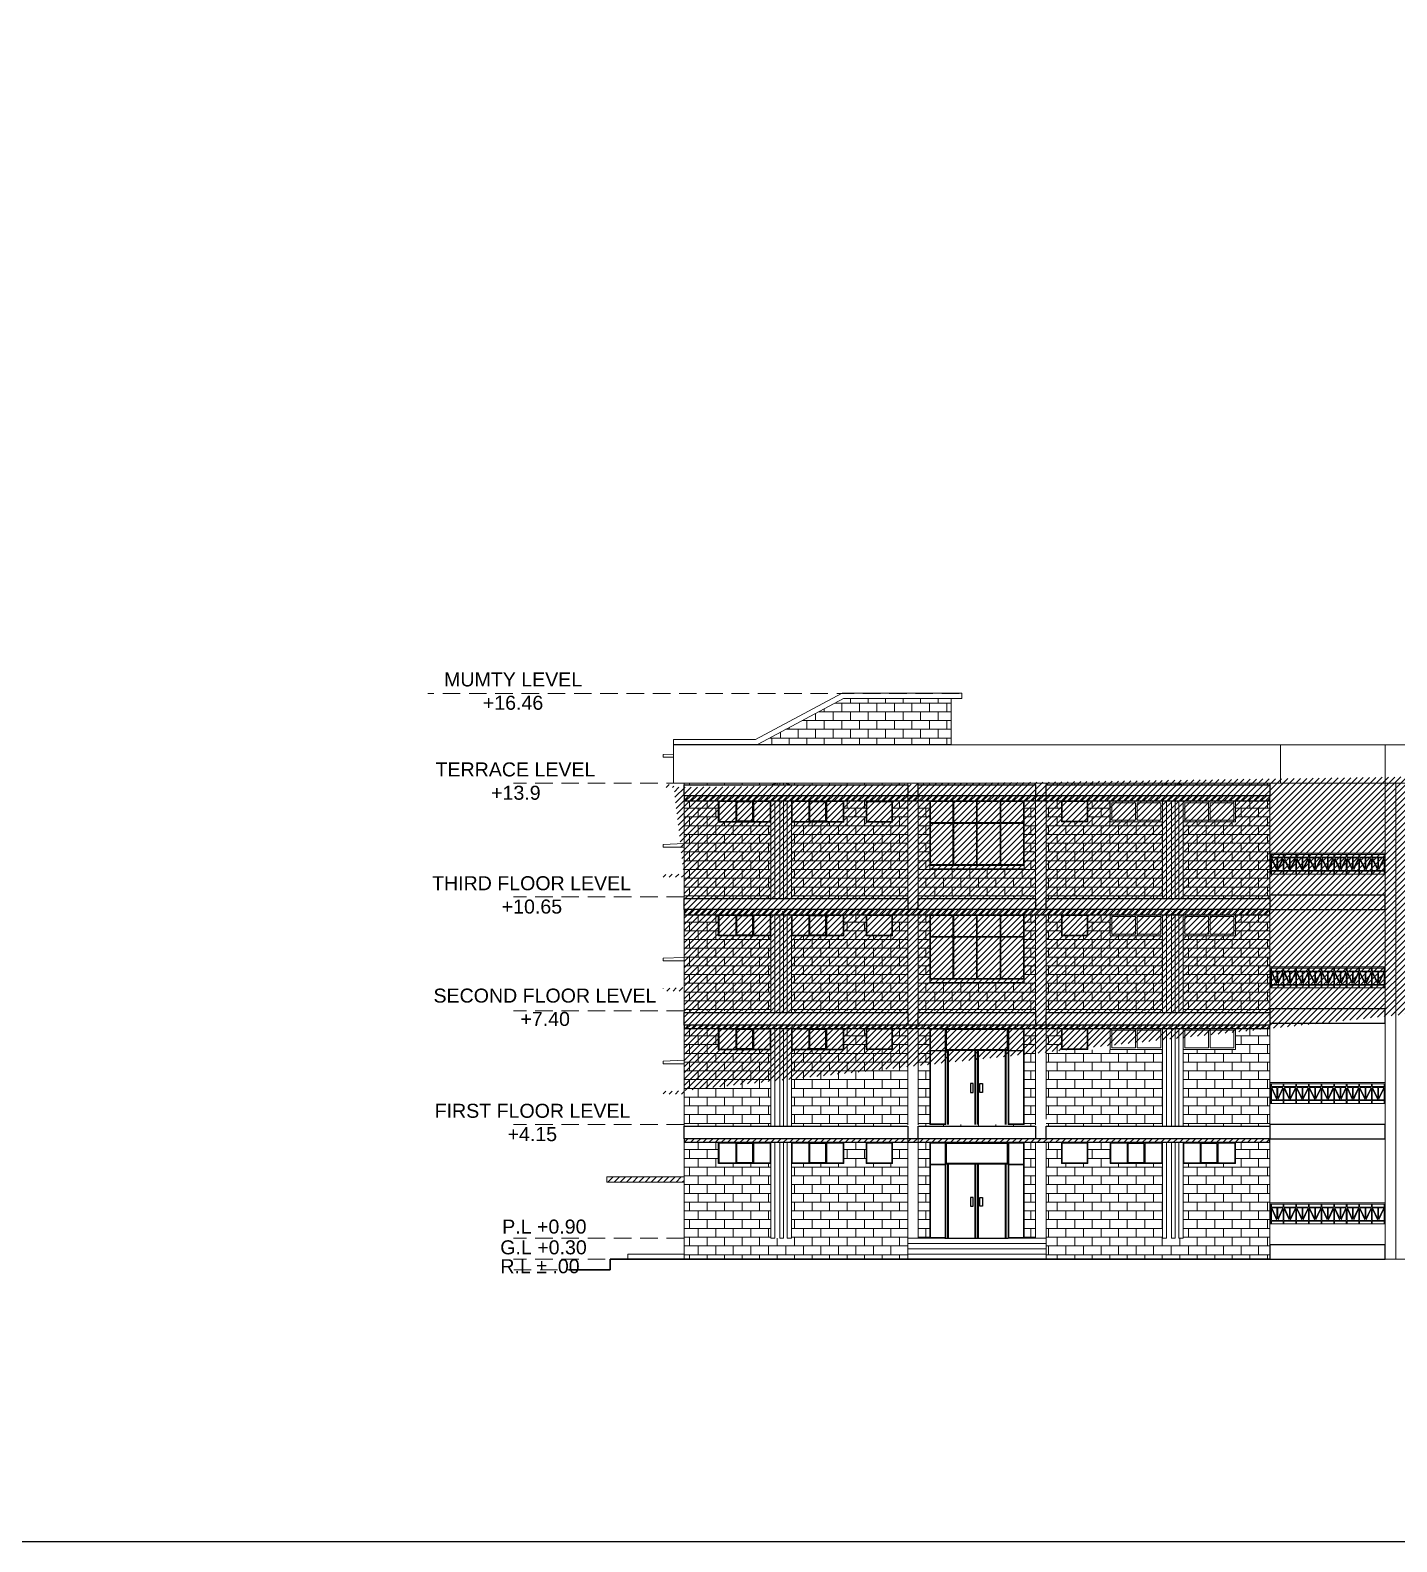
# Model space of a CAD drawing. Header units: millimetres. Extents: x 3614 to 12428, y -844 to 6844.
# Drawn here: x 5618.67 to 5657.7, y -482.44 to -439.27 of the extents above; entities that cross this region are included whole.
import ezdxf

# ---------------------------------------------------------------- set-up
doc = ezdxf.new("R2010")
doc.units = ezdxf.units.MM
doc.header["$LTSCALE"] = 40
doc.header["$MEASUREMENT"] = 0
for name, pattern in [('DASHDOT', [1, 0.5, -0.25, 0, -0.25]), ('DASHED', [0.75, 0.5, -0.25]), ('DASHED2', [0.375, 0.25, -0.125])]:
    doc.linetypes.add(name, pattern=pattern)
doc.layers.get('0').update_dxf_attribs({"linetype": 'CONTINUOUS', "lineweight": 20})
for name, color, linetype, lineweight in [('Beam', 254, 'CONTINUOUS', 25), ('CLL LEV.', 15, 'CONTINUOUS', 18), ('Door', 54, 'CONTINUOUS', 18), ('E1', 7, 'CONTINUOUS', 20), ('E4', 252, 'CONTINUOUS', 18), ('E5', 253, 'CONTINUOUS', 15), ('Fixture', 44, 'CONTINUOUS', 15), ('GRID', 134, 'DASHDOT', 13), ('Hidden', 30, 'DASHED', 18), ('Railing', 23, 'CONTINUOUS', 18), ('Stair', 1, 'CONTINUOUS', 15), ('TEXT', 7, 'CONTINUOUS', 20), ('Ventilator', 6, 'DASHED', 18), ('Wall', 7, 'CONTINUOUS', 30), ('Window', 150, 'CONTINUOUS', 15)]:
    doc.layers.add(name, color=color, linetype=linetype, lineweight=lineweight)
doc.styles.add('DIM', font='arial.ttf')
pattern_1 = [(0, (0, -27.99403), (0, 0.25), []), (90, (0, -27.99403), (-0.5, 0), [0.25, -0.25]), (90, (0.25, -27.99403), (-0.5, 0), [-0.25, 0.25])]
pattern_2 = [(45, (-2e-12, -27.99403), (-0.0883883476, 0.0883883476), [])]

# ---------------------------------------------------------------- blocks, each defined once
blk = doc.blocks.new('VENT STAFF TOILET')
at = {"layer": 'Ventilator', "linetype": 'Continuous', "ltscale": 0.05}
for points in [[(6324.237, -388.701), (6324.987, -388.701), (6324.987, -389.301), (6324.237, -389.301)], [(6324.257, -388.721), (6324.967, -388.721), (6324.967, -389.281), (6324.257, -389.281)]]:
    blk.add_lwpolyline(points, close=True, dxfattribs=at)
blk = doc.blocks.new('RTY')
at = {"layer": 'Ventilator', "linetype": 'ByBlock', "ltscale": 0.05}
for p, q in [((0, 0.6), (0, 0)), ((1.5, 0.6), (0, 0.6)), ((0.05, 0.55), (0.05, 0.05)), ((0.725, 0.55), (0.05, 0.55)), ((0.725, 0.55), (0.725, 0.05)), ((1.45, 0.55), (0.775, 0.55)), ((0.775, 0.55), (0.775, 0.05)), ((1.45, 0.05), (1.45, 0.55)), ((1.5, 0), (1.5, 0.6)), ((0, 0), (1.5, 0)), ((0.05, 0.05), (0.725, 0.05)), ((0.775, 0.05), (1.45, 0.05))]:
    blk.add_line(p, q, dxfattribs=at)
blk = doc.blocks.new('WINDOW NEWW')
at = {"layer": 'CLL LEV.', "ltscale": 0.05}
blk.add_line((6320.474, -387.041), (6320.474, -386.941), dxfattribs=at)
at = {"layer": 'CLL LEV.', "linetype": 'Continuous', "ltscale": 0.05}
blk.add_lwpolyline([(6323.169, -386.941), (6320.474, -386.941), (6320.474, -387.041), (6323.169, -387.041)], close=True, dxfattribs=at)
at = {"layer": 'Window'}
for points in [[(6320.474, -385.101), (6323.169, -385.101), (6323.169, -386.941), (6320.474, -386.941)], [(6320.494, -385.121), (6323.149, -385.121), (6323.149, -386.921), (6320.494, -386.921)]]:
    blk.add_lwpolyline(points, close=True, dxfattribs=at)
at = {"layer": 'Window', "ltscale": 0.05}
for points in [[(6321.138, -385.721), (6320.494, -385.721), (6320.494, -385.121), (6321.138, -385.121)], [(6321.158, -385.721), (6321.812, -385.721), (6321.812, -385.121), (6321.158, -385.121)], [(6321.832, -385.721), (6322.486, -385.721), (6322.486, -385.121), (6321.832, -385.121)], [(6323.149, -385.721), (6322.506, -385.721), (6322.506, -385.121), (6323.149, -385.121)], [(6321.138, -386.921), (6320.494, -386.921), (6320.494, -385.741), (6321.138, -385.741)], [(6321.158, -386.921), (6321.812, -386.921), (6321.812, -385.741), (6321.158, -385.741)], [(6322.486, -386.921), (6321.832, -386.921), (6321.832, -385.741), (6322.486, -385.741)], [(6322.506, -386.921), (6323.149, -386.921), (6323.149, -385.741), (6322.506, -385.741)]]:
    blk.add_lwpolyline(points, close=True, dxfattribs=at)
blk = doc.blocks.new('FFVF')
at = {"layer": 'Ventilator'}
for p, q in [((5485.841, -590.27), (5485.841, -590.875)), ((5485.841, -590.27), (5487.32, -590.27)), ((5485.844, -590.27), (5487.341, -590.27)), ((5486.337, -590.855), (5486.337, -590.29)), ((5486.351, -590.279), (5486.839, -590.279)), ((5486.351, -590.863), (5486.351, -590.279)), ((5486.819, -590.3), (5486.371, -590.3)), ((5486.371, -590.843), (5486.371, -590.3)), ((5486.819, -590.843), (5486.819, -590.3)), ((5486.839, -590.863), (5486.839, -590.279)), ((5487.341, -590.27), (5487.341, -590.875)), ((5487.341, -590.875), (5485.844, -590.875)), ((5486.839, -590.863), (5486.351, -590.863)), ((5486.819, -590.843), (5486.371, -590.843))]:
    blk.add_line(p, q, dxfattribs=at)
for points in [[(5486.337, -590.29), (5485.861, -590.29), (5485.861, -590.855), (5486.337, -590.855)], [(5486.853, -590.29), (5487.318, -590.29), (5487.318, -590.855), (5486.853, -590.855)]]:
    blk.add_lwpolyline(points, close=True, dxfattribs=at)
blk = doc.blocks.new('DRTY')
at = {"layer": 'E1', "ltscale": 0.05}
for p, q in [((0, -0.962), (0, -0.994)), ((0.355, -0.962), (0.355, -0.994)), ((-0.115, -1.453), (-0.115, -4.244)), ((0, -1.454), (0, -4.244)), ((0.355, -1.454), (0.355, -4.244)), ((0.47, -1.454), (0.47, -4.244)), ((-0.115, -4.704), (-0.115, -6.544)), ((0, -4.704), (0, -7.494)), ((0.355, -4.704), (0.355, -7.494)), ((0.47, -4.704), (0.47, -7.494)), ((-0.115, -6.163), (-0.115, -7.494)), ((0.47, -6.163), (0.47, -6.544)), ((-0.115, -6.644), (-0.115, -7.413)), ((0.47, -6.644), (0.47, -7.494)), ((-0.115, -7.954), (-0.115, -10.744)), ((0, -7.954), (0, -10.744)), ((0.355, -7.954), (0.355, -10.744)), ((0.47, -7.954), (0.47, -10.744)), ((-0.115, -11.204), (-0.115, -13.944)), ((0, -11.204), (0, -13.944)), ((0.355, -11.104), (0.355, -11.116)), ((0.355, -11.204), (0.355, -13.944)), ((0.47, -11.204), (0.47, -13.944))]:
    blk.add_line(p, q, dxfattribs=at)
at = {"layer": 'E1', "linetype": 'Continuous', "ltscale": 0.05}
for p, q in [((0, -13.944), (-0.115, -13.944)), ((0.47, -13.944), (0.355, -13.944))]:
    blk.add_line(p, q, dxfattribs=at)
blk.add_arc((0.178, -1.824), 0.881, 70.5992, 109.4008, dxfattribs=at)
at = {"layer": 'Fixture', "ltscale": 0.05}
for p, q in [((0.113, -0.946), (0.113, -0.994)), ((0.213, -0.945), (0.213, -0.994)), ((0.113, -1.454), (0.113, -4.244)), ((0.213, -1.454), (0.213, -4.244)), ((0.113, -4.687), (0.113, -7.494)), ((0.213, -4.604), (0.213, -4.61)), ((0.213, -4.704), (0.213, -7.494)), ((0.113, -7.954), (0.113, -10.744)), ((0.213, -7.954), (0.213, -10.744)), ((0.113, -11.204), (0.113, -13.944)), ((0.213, -11.204), (0.213, -13.944)), ((0.113, -13.944), (0.213, -13.944))]:
    blk.add_line(p, q, dxfattribs=at)
blk = doc.blocks.new('RAILING BUY67')
at = {"ltscale": 0.05}
for p, q in [((-3.293, 1.01), (0, 1.01)), ((-3.293, 0.41), (0, 0.41))]:
    blk.add_line(p, q, dxfattribs=at)
at = {"layer": 'Beam', "ltscale": 0.05}
blk.add_lwpolyline([(-3.293, 0), (0, 0), (0, 0.41), (-3.293, 0.41)], close=True, dxfattribs=at)
at = {"layer": 'Railing'}
for p, q in [((0, 1.61), (-3.293, 1.61)), ((0, 1.57), (-3.293, 1.57)), ((-3.27, 1.49), (-3.293, 1.49)), ((-3.27, 1.47), (-3.293, 1.47)), ((-3.27, 1.57), (-3.27, 1.49)), ((-3.27, 1.47), (-3.27, 1.11)), ((-3.25, 1.57), (-3.25, 1.49)), ((-3.25, 1.49), (-2.91, 1.49)), ((-3.25, 1.447), (-3.091, 1.11)), ((-3.25, 1.447), (-3.25, 1.11)), ((-3.239, 1.47), (-3.09, 1.47)), ((-3.239, 1.47), (-3.09, 1.155)), ((-3.09, 1.155), (-3.09, 1.47)), ((-2.921, 1.47), (-3.07, 1.155)), ((-3.07, 1.155), (-3.07, 1.47)), ((-3.07, 1.47), (-2.921, 1.47)), ((-2.91, 1.447), (-3.069, 1.11)), ((-2.91, 1.57), (-2.91, 1.49)), ((-2.91, 1.447), (-2.91, 1.11)), ((-2.89, 1.57), (-2.89, 1.49)), ((-2.89, 1.49), (-2.55, 1.49)), ((-2.89, 1.447), (-2.731, 1.11)), ((-2.89, 1.447), (-2.89, 1.11)), ((-2.879, 1.47), (-2.73, 1.47)), ((-2.879, 1.47), (-2.73, 1.155)), ((-2.73, 1.155), (-2.73, 1.47)), ((-2.561, 1.47), (-2.71, 1.155)), ((-2.71, 1.155), (-2.71, 1.47)), ((-2.71, 1.47), (-2.561, 1.47)), ((-2.55, 1.447), (-2.709, 1.11)), ((-2.55, 1.57), (-2.55, 1.49)), ((-2.55, 1.447), (-2.55, 1.11)), ((-2.53, 1.57), (-2.53, 1.49)), ((-2.53, 1.49), (-2.19, 1.49)), ((-2.53, 1.447), (-2.371, 1.11)), ((-2.53, 1.447), (-2.53, 1.11)), ((-2.519, 1.47), (-2.37, 1.47)), ((-2.519, 1.47), (-2.37, 1.155)), ((-2.37, 1.155), (-2.37, 1.47)), ((-2.201, 1.47), (-2.35, 1.155)), ((-2.35, 1.155), (-2.35, 1.47)), ((-2.35, 1.47), (-2.201, 1.47)), ((-2.19, 1.447), (-2.349, 1.11)), ((-2.19, 1.57), (-2.19, 1.49)), ((-2.19, 1.447), (-2.19, 1.11)), ((-2.17, 1.57), (-2.17, 1.49)), ((-2.17, 1.49), (-1.83, 1.49)), ((-2.17, 1.447), (-2.011, 1.11)), ((-2.17, 1.447), (-2.17, 1.11)), ((-2.159, 1.47), (-2.01, 1.47)), ((-2.159, 1.47), (-2.01, 1.155)), ((-2.01, 1.155), (-2.01, 1.47)), ((-1.841, 1.47), (-1.99, 1.155)), ((-1.99, 1.155), (-1.99, 1.47)), ((-1.99, 1.47), (-1.841, 1.47)), ((-1.83, 1.447), (-1.989, 1.11)), ((-1.83, 1.57), (-1.83, 1.49)), ((-1.83, 1.447), (-1.83, 1.11)), ((-1.81, 1.57), (-1.81, 1.49)), ((-1.81, 1.49), (-1.47, 1.49)), ((-1.81, 1.447), (-1.651, 1.11)), ((-1.81, 1.447), (-1.81, 1.11)), ((-1.799, 1.47), (-1.65, 1.47)), ((-1.799, 1.47), (-1.65, 1.155)), ((-1.65, 1.155), (-1.65, 1.47)), ((-1.481, 1.47), (-1.63, 1.155)), ((-1.63, 1.155), (-1.63, 1.47)), ((-1.63, 1.47), (-1.481, 1.47)), ((-1.47, 1.447), (-1.629, 1.11)), ((-1.47, 1.57), (-1.47, 1.49)), ((-1.47, 1.447), (-1.47, 1.11)), ((-1.45, 1.57), (-1.45, 1.49)), ((-1.45, 1.49), (-1.11, 1.49)), ((-1.45, 1.447), (-1.291, 1.11)), ((-1.45, 1.447), (-1.45, 1.11)), ((-1.439, 1.47), (-1.29, 1.47)), ((-1.439, 1.47), (-1.29, 1.155)), ((-1.29, 1.155), (-1.29, 1.47)), ((-1.121, 1.47), (-1.27, 1.155)), ((-1.27, 1.155), (-1.27, 1.47)), ((-1.27, 1.47), (-1.121, 1.47)), ((-1.11, 1.447), (-1.269, 1.11)), ((-1.11, 1.57), (-1.11, 1.49)), ((-1.11, 1.447), (-1.11, 1.11)), ((-1.09, 1.57), (-1.09, 1.49)), ((-1.09, 1.49), (-0.75, 1.49)), ((-1.09, 1.447), (-0.931, 1.11)), ((-1.09, 1.447), (-1.09, 1.11)), ((-1.079, 1.47), (-0.93, 1.47)), ((-1.079, 1.47), (-0.93, 1.155)), ((-0.93, 1.155), (-0.93, 1.47)), ((-0.761, 1.47), (-0.91, 1.155)), ((-0.91, 1.155), (-0.91, 1.47)), ((-0.91, 1.47), (-0.761, 1.47)), ((-0.75, 1.447), (-0.909, 1.11)), ((-0.75, 1.57), (-0.75, 1.49)), ((-0.75, 1.447), (-0.75, 1.11)), ((-0.73, 1.57), (-0.73, 1.49)), ((-0.73, 1.49), (-0.39, 1.49)), ((-0.73, 1.447), (-0.571, 1.11)), ((-0.73, 1.447), (-0.73, 1.11)), ((-0.719, 1.47), (-0.57, 1.47)), ((-0.719, 1.47), (-0.57, 1.155)), ((-0.57, 1.155), (-0.57, 1.47)), ((-0.401, 1.47), (-0.55, 1.155)), ((-0.55, 1.155), (-0.55, 1.47)), ((-0.55, 1.47), (-0.401, 1.47)), ((-0.39, 1.447), (-0.549, 1.11)), ((-0.39, 1.57), (-0.39, 1.49)), ((-0.39, 1.447), (-0.39, 1.11)), ((-0.37, 1.57), (-0.37, 1.49)), ((-0.37, 1.49), (-0.03, 1.49)), ((-0.37, 1.447), (-0.211, 1.11)), ((-0.37, 1.447), (-0.37, 1.11)), ((-0.359, 1.47), (-0.21, 1.47)), ((-0.359, 1.47), (-0.21, 1.155)), ((-0.21, 1.155), (-0.21, 1.47)), ((-0.041, 1.47), (-0.19, 1.155)), ((-0.19, 1.155), (-0.19, 1.47)), ((-0.19, 1.47), (-0.041, 1.47)), ((-0.03, 1.447), (-0.189, 1.11)), ((-0.03, 1.57), (-0.03, 1.49)), ((-0.03, 1.447), (-0.03, 1.11)), ((-0.01, 1.57), (-0.01, 1.49)), ((-0.01, 1.57), (-0.01, 1.01)), ((-3.27, 1.11), (-3.293, 1.11)), ((-3.27, 1.09), (-3.293, 1.09)), ((-3.27, 1.09), (-3.27, 1.01)), ((-3.25, 1.11), (-3.091, 1.11)), ((-3.25, 1.09), (-2.91, 1.09)), ((-3.25, 1.09), (-3.25, 1.01)), ((-3.069, 1.11), (-2.91, 1.11)), ((-2.91, 1.09), (-2.91, 1.01)), ((-2.89, 1.11), (-2.731, 1.11)), ((-2.89, 1.09), (-2.55, 1.09)), ((-2.89, 1.09), (-2.89, 1.01)), ((-2.709, 1.11), (-2.55, 1.11)), ((-2.55, 1.09), (-2.55, 1.01)), ((-2.53, 1.11), (-2.371, 1.11)), ((-2.53, 1.09), (-2.19, 1.09)), ((-2.53, 1.09), (-2.53, 1.01)), ((-2.349, 1.11), (-2.19, 1.11)), ((-2.19, 1.09), (-2.19, 1.01)), ((-2.17, 1.11), (-2.011, 1.11)), ((-2.17, 1.09), (-1.83, 1.09)), ((-2.17, 1.09), (-2.17, 1.01)), ((-1.989, 1.11), (-1.83, 1.11)), ((-1.83, 1.09), (-1.83, 1.01)), ((-1.81, 1.11), (-1.651, 1.11)), ((-1.81, 1.09), (-1.47, 1.09)), ((-1.81, 1.09), (-1.81, 1.01)), ((-1.629, 1.11), (-1.47, 1.11)), ((-1.47, 1.09), (-1.47, 1.01)), ((-1.45, 1.11), (-1.291, 1.11)), ((-1.45, 1.09), (-1.11, 1.09)), ((-1.45, 1.09), (-1.45, 1.01)), ((-1.269, 1.11), (-1.11, 1.11)), ((-1.11, 1.09), (-1.11, 1.01)), ((-1.09, 1.11), (-0.931, 1.11)), ((-1.09, 1.09), (-0.75, 1.09)), ((-1.09, 1.09), (-1.09, 1.01)), ((-0.909, 1.11), (-0.75, 1.11)), ((-0.75, 1.09), (-0.75, 1.01)), ((-0.73, 1.11), (-0.571, 1.11)), ((-0.73, 1.09), (-0.39, 1.09)), ((-0.73, 1.09), (-0.73, 1.01)), ((-0.549, 1.11), (-0.39, 1.11)), ((-0.39, 1.09), (-0.39, 1.01)), ((-0.37, 1.11), (-0.211, 1.11)), ((-0.37, 1.09), (-0.03, 1.09)), ((-0.37, 1.09), (-0.37, 1.01)), ((-0.189, 1.11), (-0.03, 1.11)), ((-0.03, 1.09), (-0.03, 1.01)), ((-0.01, 1.09), (-0.01, 1.01))]:
    blk.add_line(p, q, dxfattribs=at)

msp = doc.modelspace()

# ---------------------------------------------------------------- hatches: boundary and pattern name
at = {"layer": 'E1', "lineweight": 5, "ltscale": 0.05}
h = msp.add_hatch(dxfattribs=at)
h.set_pattern_fill('BRICK', color=256)
h.set_pattern_definition(pattern_1)
h.paths.add_polyline_path([(5639.8221, -474.3752), (5640.4071, -474.3752), (5640.4071, -473.7752), (5639.8221, -473.7752)])
h.paths.add_polyline_path([(5643.7322, -474.3752), (5640.4071, -474.3752), (5640.4071, -471.6402), (5643.7322, -471.6402)])
h.paths.add_polyline_path([(5637.3422, -474.3752), (5639.8221, -474.3752), (5639.8221, -471.6402), (5637.3422, -471.6402)])
h.paths.add_polyline_path([(5643.7322, -470.5752), (5640.4071, -470.5752), (5640.4071, -468.3902), (5643.7322, -468.3902)])
h.paths.add_polyline_path([(5641.9071, -471.6388), (5642.5419, -471.6388), (5642.5419, -471.0352), (5641.9071, -471.0352)])
h.paths.add_polyline_path([(5638.3221, -471.6417), (5637.3422, -471.6417), (5637.3422, -471.0352), (5638.3221, -471.0352)])
h.paths.add_polyline_path([(5643.7322, -471.0352), (5643.2919, -471.0352), (5643.2919, -471.6393), (5643.7322, -471.6393)])
h.paths.add_polyline_path([(5637.3422, -470.5752), (5639.8221, -470.5752), (5639.8221, -468.3902), (5637.3422, -468.3902)])
h.paths.add_polyline_path([(5638.3221, -468.3922), (5637.3422, -468.3922), (5637.3422, -467.7852), (5638.3221, -467.7852)])
h.paths.add_polyline_path([(5643.7322, -467.2752), (5640.4071, -467.2752), (5640.4071, -465.1402), (5643.7322, -465.1402)])
h.paths.add_polyline_path([(5643.7322, -467.7852), (5643.2919, -467.7852), (5643.2919, -468.3934), (5643.7322, -468.3934)])
h.paths.add_polyline_path([(5637.3422, -467.2752), (5639.8221, -467.2752), (5639.8221, -465.1402), (5637.3422, -465.1402)])
h.paths.add_polyline_path([(5641.9071, -465.142), (5642.5419, -465.142), (5642.5419, -464.5352), (5641.9071, -464.5352)])
h.paths.add_polyline_path([(5643.7322, -464.5352), (5643.2919, -464.5352), (5643.2919, -465.1366), (5643.7322, -465.1366)])
h.paths.add_polyline_path([(5638.3221, -465.1432), (5637.3422, -465.1432), (5637.3422, -464.5352), (5638.3221, -464.5352)])
h.paths.add_polyline_path([(5637.3422, -464.0752), (5639.8221, -464.0752), (5639.8221, -461.8902), (5637.3422, -461.8902)])
h.paths.add_polyline_path([(5643.7322, -464.0752), (5640.4071, -464.0752), (5640.4071, -461.8902), (5643.7322, -461.8902)])
h.paths.add_polyline_path([(5641.9071, -461.8902), (5642.5419, -461.8902), (5642.5419, -461.2852), (5641.9071, -461.2852)])
h.paths.add_polyline_path([(5643.7322, -461.2852), (5643.2919, -461.2852), (5643.2919, -461.8902), (5643.7322, -461.8902)])
h.paths.add_polyline_path([(5638.3221, -461.8902), (5637.3422, -461.8902), (5637.3422, -461.2852), (5638.3221, -461.2852)])
h.paths.add_polyline_path([(5637.3422, -460.7752), (5643.7322, -460.7752), (5643.7322, -460.8252), (5637.3422, -460.8252)])
h = msp.add_hatch(dxfattribs=at)
h.set_pattern_fill('BRICK', color=256)
h.set_pattern_definition(pattern_1)
h.paths.add_polyline_path([(5651.5923, -474.3752), (5651.0073, -474.3752), (5651.0073, -473.7752), (5651.5923, -473.7752)])
h.paths.add_polyline_path([(5647.6822, -474.3752), (5651.0073, -474.3752), (5651.0073, -471.6402), (5647.6822, -471.6402)])
h.paths.add_polyline_path([(5654.0722, -474.3752), (5651.5923, -474.3752), (5651.5923, -471.6402), (5654.0722, -471.6402)])
h.paths.add_polyline_path([(5647.6822, -470.5752), (5651.0073, -470.5752), (5651.0073, -468.3902), (5647.6822, -468.3902)])
h.paths.add_polyline_path([(5649.5073, -471.6388), (5648.8725, -471.6388), (5648.8725, -471.0352), (5649.5073, -471.0352)])
h.paths.add_polyline_path([(5653.0923, -471.6417), (5654.0722, -471.6417), (5654.0722, -471.0352), (5653.0923, -471.0352)])
h.paths.add_polyline_path([(5647.6822, -471.0352), (5648.1225, -471.0352), (5648.1225, -471.6393), (5647.6822, -471.6393)])
h.paths.add_polyline_path([(5654.0722, -470.5752), (5651.5923, -470.5752), (5651.5923, -468.3902), (5654.0722, -468.3902)])
h.paths.add_polyline_path([(5653.0923, -468.3922), (5654.0722, -468.3922), (5654.0722, -467.7852), (5653.0923, -467.7852)])
h.paths.add_polyline_path([(5647.6822, -467.2752), (5651.0073, -467.2752), (5651.0073, -465.1402), (5647.6822, -465.1402)])
h.paths.add_polyline_path([(5647.6822, -467.7852), (5648.1225, -467.7852), (5648.1225, -468.3934), (5647.6822, -468.3934)])
h.paths.add_polyline_path([(5654.0722, -467.2752), (5651.5923, -467.2752), (5651.5923, -465.1402), (5654.0722, -465.1402)])
h.paths.add_polyline_path([(5649.5073, -465.142), (5648.8725, -465.142), (5648.8725, -464.5352), (5649.5073, -464.5352)])
h.paths.add_polyline_path([(5647.6822, -464.5352), (5648.1225, -464.5352), (5648.1225, -465.1366), (5647.6822, -465.1366)])
h.paths.add_polyline_path([(5653.0923, -465.1432), (5654.0722, -465.1432), (5654.0722, -464.5352), (5653.0923, -464.5352)])
h.paths.add_polyline_path([(5654.0722, -464.0752), (5651.5923, -464.0752), (5651.5923, -461.8902), (5654.0722, -461.8902)])
h.paths.add_polyline_path([(5647.6822, -464.0752), (5651.0073, -464.0752), (5651.0073, -461.8902), (5647.6822, -461.8902)])
h.paths.add_polyline_path([(5649.5073, -461.8902), (5648.8725, -461.8902), (5648.8725, -461.2852), (5649.5073, -461.2852)])
h.paths.add_polyline_path([(5647.6822, -461.2852), (5648.1225, -461.2852), (5648.1225, -461.8902), (5647.6822, -461.8902)])
h.paths.add_polyline_path([(5653.0923, -461.8902), (5654.0722, -461.8902), (5654.0722, -461.2852), (5653.0923, -461.2852)])
h.paths.add_polyline_path([(5654.0722, -460.7752), (5647.6822, -460.7752), (5647.6822, -460.8252), (5654.0722, -460.8252)])
h = msp.add_hatch(dxfattribs=at)
h.set_pattern_fill('BRICK', color=256)
h.set_pattern_definition(pattern_1)
h.paths.add_polyline_path([(5644.0322, -464.0252), (5647.3822, -464.0252), (5647.3822, -463.2252), (5644.0322, -463.2252)])
h.paths.add_polyline_path([(5647.0546, -463.24), (5647.3822, -463.24), (5647.3822, -461.2852), (5647.0546, -461.2852)])
h.paths.add_polyline_path([(5644.0322, -463.2291), (5644.3597, -463.2291), (5644.3597, -461.2852), (5644.0322, -461.2852)])
h.paths.add_polyline_path([(5647.0546, -466.4785), (5647.3822, -466.4785), (5647.3822, -464.5352), (5647.0546, -464.5352)])
h.paths.add_polyline_path([(5644.0322, -467.2752), (5647.3822, -467.2752), (5647.3822, -466.4752), (5644.0322, -466.4752)])
h.paths.add_polyline_path([(5644.0322, -466.474), (5644.3597, -466.474), (5644.3597, -464.5352), (5644.0322, -464.5352)])
h.paths.add_polyline_path([(5647.0547, -470.5752), (5647.3822, -470.5752), (5647.3822, -467.7852), (5647.0547, -467.7852)])
h.paths.add_polyline_path([(5644.0322, -470.5752), (5644.3597, -470.5752), (5644.3597, -467.7852), (5644.0322, -467.7852)])
h.paths.add_polyline_path([(5647.0547, -473.7752), (5647.3822, -473.7752), (5647.3822, -471.0352), (5647.0547, -471.0352)])
h.paths.add_polyline_path([(5644.0322, -473.7752), (5644.3597, -473.7752), (5644.3597, -471.0352), (5644.0322, -471.0352)])
h = msp.add_hatch(dxfattribs=at)
h.set_pattern_fill('BRICK', color=256)
h.set_pattern_definition(pattern_1)
h.paths.add_polyline_path([(5641.9071, -468.4031), (5642.5419, -468.4031), (5642.5419, -467.7852), (5641.9071, -467.7852)])
h = msp.add_hatch(dxfattribs=at)
h.set_pattern_fill('BRICK', color=256)
h.set_pattern_definition(pattern_1)
h.paths.add_polyline_path([(5644.3597, -470.5752), (5647.0547, -470.5752), (5647.0546, -470.5252), (5644.3597, -470.5252)])
at = {"layer": 'E4', "ltscale": 0.05}
h = msp.add_hatch(dxfattribs=at)
h.set_pattern_fill('BRICK', color=256)
h.set_pattern_definition([(0, (164.59877, 0.00955), (0, 0.25), []), (90, (164.59877, 0.00955), (-0.5, 3e-17), [0.25, -0.25]), (90, (164.84877, 0.00955), (-0.5, 3e-17), [-0.25, 0.25])])
edge = h.paths.add_edge_path()
edge.add_line((5644.9722, -458.3556), (5644.9722, -459.6756))
edge.add_line((5641.8999, -458.3556), (5644.9722, -458.3556))
edge.add_line((5639.4592, -459.6673), (5641.8999, -458.3556))
edge.add_line((5637.0422, -459.6756), (5654.3722, -459.6756))
at = {"layer": 'Hidden', "linetype": 'Continuous', "lineweight": 0, "ltscale": 0.05}
h = msp.add_hatch(dxfattribs=at)
h.set_pattern_fill('ANSI31', color=256)
h.set_pattern_definition([(45, (164.59877, -0.86372), (-0.0883883476, 0.0883883476), [])])
edge = h.paths.add_edge_path()
edge.add_line((5637.0422, -460.8989), (5636.7422, -460.8989))
edge.add_line((5636.7422, -460.8989), (5636.7422, -460.8239))
edge.add_line((5636.7422, -460.8239), (5637.0422, -460.8114))
edge.add_line((5637.3422, -463.4664), (5636.7422, -463.4664))
edge.add_line((5636.7422, -463.4664), (5636.7422, -463.3914))
edge.add_line((5636.7422, -463.3914), (5637.3422, -463.3664))
edge.add_line((5637.3422, -466.7164), (5636.7422, -466.7164))
edge.add_line((5636.7422, -466.7164), (5636.7422, -466.6414))
edge.add_line((5636.7422, -466.6414), (5637.3422, -466.6164))
edge.add_line((5637.3422, -469.6559), (5636.7422, -469.6559))
edge.add_line((5636.7422, -469.6559), (5636.7422, -469.5809))
edge.add_line((5636.7422, -469.5809), (5637.3422, -469.5559))
edge.add_line((5703.1022, -462.6027), (5703.7022, -462.6027))
edge.add_line((5703.7022, -462.6027), (5703.7022, -462.5277))
edge.add_line((5703.7022, -462.5277), (5703.1022, -462.5027))
edge.add_line((5703.1022, -465.8527), (5703.7022, -465.8527))
edge.add_line((5703.7022, -465.8527), (5703.7022, -465.7777))
edge.add_line((5703.7022, -465.7777), (5703.1022, -465.7527))
edge.add_line((5703.1242, -468.7922), (5703.7022, -468.7922))
edge.add_line((5703.7022, -468.7922), (5703.7022, -468.7172))
edge.add_line((5703.7022, -468.7172), (5703.1022, -468.6922))
edge.add_line((5703.4022, -460.0352), (5703.7022, -460.0352))
edge.add_line((5703.7022, -460.0352), (5703.7022, -459.9602))
edge.add_line((5703.7022, -459.9602), (5703.4022, -459.9489))
at = {"layer": 'Hidden', "ltscale": 0.05}
h = msp.add_hatch(dxfattribs=at)
h.set_pattern_fill('ANSI31', color=256)
h.set_pattern_definition([(45, (0, -29.39403), (-0.0883883476, 0.0883883476), [])])
h.paths.add_polyline_path([(5637.3422, -471.0352), (5654.0722, -471.0352), (5654.0722, -470.9352), (5637.3422, -470.9352)])
h.paths.add_polyline_path([(5637.3422, -464.5352), (5654.0722, -464.5352), (5654.0722, -464.3852), (5637.3422, -464.3852)])
h.paths.add_polyline_path([(5637.3422, -467.7852), (5654.0722, -467.7852), (5654.0722, -467.6852), (5637.3422, -467.6852)])
h.paths.add_polyline_path([(5637.3422, -461.2852), (5654.0722, -461.2852), (5654.0722, -461.1352), (5637.3422, -461.1352)])
at = {"layer": 'Hidden', "lineweight": 5, "ltscale": 0.05}
h = msp.add_hatch(dxfattribs=at)
h.set_pattern_fill('ANSI31', color=256)
h.set_pattern_definition(pattern_2)
h.paths.add_polyline_path([(5703.1022, -472.1752), (5705.3022, -472.1752), (5705.3022, -472.0252), (5703.1022, -472.0252)])
h.paths.add_polyline_path([(5637.3422, -472.1752), (5635.1422, -472.1752), (5635.1422, -472.0252), (5637.3422, -472.0252)])
h = msp.add_hatch(dxfattribs=at)
h.set_pattern_fill('ANSI31', color=256)
h.set_pattern_definition(pattern_2)
h.paths.add_polyline_path([(5637.3422, -472.1752), (5635.1422, -472.1752), (5635.1422, -472.0252), (5637.3422, -472.0252)])
h.paths.add_polyline_path([(5703.1022, -472.1752), (5705.3022, -472.1752), (5705.3022, -472.0252), (5703.1022, -472.0252)])

# ---------------------------------------------------------------- linework, layer by layer
at = {"layer": 'Beam', "ltscale": 0.05}
for points in [[(5438.4239, -358.7255), (5799.6085, -358.7255), (5799.6085, -482.4431), (5438.4239, -482.4431)], [(5643.7322, -461.1352), (5637.3422, -461.1352), (5637.3422, -460.8252), (5643.7322, -460.8252)], [(5654.0722, -461.1352), (5647.6822, -461.1352), (5647.6822, -460.8252), (5654.0722, -460.8252)], [(5643.7322, -464.3852), (5637.3422, -464.3852), (5637.3422, -464.0752), (5643.7322, -464.0752)], [(5654.0722, -464.3852), (5647.6822, -464.3852), (5647.6822, -464.0752), (5654.0722, -464.0752)]]:
    msp.add_lwpolyline(points, close=True, dxfattribs=at)
for points in [[(5644.0322, -461.1352), (5644.0322, -460.8252), (5647.3822, -460.8252), (5647.3822, -461.1352)], [(5647.3822, -461.1352), (5644.0322, -461.1352)], [(5644.0322, -464.3852), (5644.0322, -464.0752), (5647.3822, -464.0752), (5647.3822, -464.3852), (5644.0322, -464.3852)], [(5643.7322, -467.6852), (5637.3422, -467.6852), (5637.3422, -467.3252), (5643.7322, -467.3252), (5643.7322, -467.6852)], [(5644.0322, -467.6852), (5644.0322, -467.3252), (5647.3822, -467.3252), (5647.3822, -467.6852)], [(5647.6822, -467.6852), (5647.6822, -467.3252), (5654.0722, -467.3252), (5654.0722, -467.6852), (5647.6822, -467.6852)], [(5643.7322, -470.9352), (5637.3422, -470.9352), (5637.3422, -470.5752), (5643.7322, -470.5752), (5643.7322, -470.9352)], [(5644.0322, -470.9352), (5644.0322, -470.5752), (5647.3822, -470.5752), (5647.3822, -470.9352)], [(5647.6822, -470.9352), (5647.6822, -470.5752), (5654.0722, -470.5752), (5654.0722, -470.9352), (5647.6822, -470.9352)]]:
    msp.add_lwpolyline(points, dxfattribs=at)
at = {"layer": 'Door'}
for p, q in [((5644.8201, -468.4252), (5644.8201, -470.5252)), ((5646.5942, -470.5252), (5646.5942, -468.4252)), ((5644.8201, -471.6752), (5644.8201, -473.7752)), ((5646.5942, -473.7752), (5646.5942, -471.6752))]:
    msp.add_line(p, q, dxfattribs=at)
at = {"layer": 'Door', "lineweight": 25}
for p, q in [((5644.8701, -468.413), (5644.8701, -470.5252)), ((5644.8901, -468.413), (5644.8901, -470.5252)), ((5645.6492, -468.413), (5645.6492, -470.5252)), ((5645.6692, -468.413), (5645.6692, -470.5252)), ((5645.7192, -468.413), (5645.7192, -470.5252)), ((5645.7392, -468.413), (5645.7392, -470.5252)), ((5646.5242, -470.5252), (5646.5242, -468.413)), ((5646.5442, -470.5252), (5646.5442, -468.413)), ((5644.8701, -471.663), (5644.8701, -473.7752)), ((5644.8901, -471.663), (5644.8901, -473.7752)), ((5645.6492, -471.663), (5645.6492, -473.7752)), ((5645.6692, -471.663), (5645.6692, -473.7752)), ((5645.7192, -471.663), (5645.7192, -473.7752)), ((5645.7392, -471.663), (5645.7392, -473.7752)), ((5646.5242, -473.7752), (5646.5242, -471.663)), ((5646.5442, -473.7752), (5646.5442, -471.663)), ((5644.7942, -473.7752), (5646.5942, -473.7752))]:
    msp.add_line(p, q, dxfattribs=at)
at = {"layer": 'Door', "linetype": 'Continuous', "lineweight": 25, "ltscale": 0.05}
for points in [[(5646.5942, -468.413), (5644.8201, -468.413), (5644.8202, -467.7852), (5646.5942, -467.7852)], [(5646.5742, -468.3902), (5644.8401, -468.3902), (5644.8402, -467.8052), (5646.5742, -467.8052)], [(5645.6008, -469.359), (5645.5213, -469.359), (5645.5213, -469.6077), (5645.6008, -469.6077)], [(5645.7876, -469.359), (5645.8671, -469.359), (5645.8671, -469.6077), (5645.7876, -469.6077)], [(5646.5942, -471.663), (5644.8201, -471.663), (5644.8202, -471.0352), (5646.5942, -471.0352)], [(5646.5742, -471.6402), (5644.8401, -471.6402), (5644.8402, -471.0552), (5646.5742, -471.0552)], [(5645.6008, -472.609), (5645.5213, -472.609), (5645.5213, -472.8577), (5645.6008, -472.8577)], [(5645.7876, -472.609), (5645.8671, -472.609), (5645.8671, -472.8577), (5645.7876, -472.8577)]]:
    msp.add_lwpolyline(points, close=True, dxfattribs=at)
at = {"layer": 'E1', "ltscale": 0.05}
for p, q in [((5637.0422, -459.6852), (5654.3722, -459.6852)), ((5637.0422, -460.7752), (5637.0422, -459.6852)), ((5654.3722, -460.7752), (5654.3722, -459.6852)), ((5637.0422, -460.7752), (5654.3722, -460.7752)), ((5637.3422, -460.7752), (5654.0722, -460.7752)), ((5637.3422, -474.3752), (5637.3422, -460.7752)), ((5643.7322, -464.0752), (5643.7322, -460.7752)), ((5644.0322, -464.0752), (5644.0322, -460.7752)), ((5647.3822, -464.0752), (5647.3822, -460.7752)), ((5647.6822, -464.0752), (5647.6822, -460.7752)), ((5651.1223, -460.7932), (5651.1223, -460.8252)), ((5654.0722, -474.3752), (5654.0722, -460.7752)), ((5639.8221, -464.5352), (5639.8221, -466.3752)), ((5643.7322, -467.3252), (5643.7322, -464.5352)), ((5644.0322, -467.3252), (5644.0322, -464.5352)), ((5647.3822, -467.3252), (5647.3822, -464.5352)), ((5647.6822, -467.3252), (5647.6822, -464.5352)), ((5640.4071, -465.994), (5640.4071, -466.3752)), ((5651.0073, -465.994), (5651.0073, -466.3752)), ((5639.8221, -466.4752), (5639.8221, -467.244)), ((5640.4071, -466.4752), (5640.4071, -467.3252)), ((5643.7322, -470.5352), (5643.7322, -467.7852)), ((5644.0322, -470.5352), (5644.0322, -467.7852)), ((5647.3822, -470.5352), (5647.3822, -467.7852)), ((5647.6822, -470.3752), (5647.6822, -467.7852)), ((5640.2921, -470.9352), (5640.2921, -470.947)), ((5643.7322, -474.3752), (5643.7322, -470.6752)), ((5644.0322, -473.7752), (5644.0322, -470.6752)), ((5651.1223, -470.9352), (5651.1223, -470.947)), ((5647.3822, -473.7752), (5647.3822, -471.0352)), ((5647.6822, -474.3752), (5647.6822, -471.0352))]:
    msp.add_line(p, q, dxfattribs=at)
at = {"layer": 'E1', "linetype": 'Continuous', "ltscale": 0.05}
for p, q in [((5686.4246, -474.3752), (5635.2305, -474.3752)), ((5654.0198, -474.3752), (5705.2139, -474.3752))]:
    msp.add_line(p, q, dxfattribs=at)
at = {"layer": 'E1', "lineweight": 5, "ltscale": 0.05}
msp.add_lwpolyline([(5647.0547, -473.7752), (5647.3822, -473.7752), (5647.3822, -471.0352), (5647.0547, -471.0352)], close=True, dxfattribs=at)
at = {"layer": 'E4', "ltscale": 0.05}
for p, q in [((5639.3882, -459.5352), (5641.8622, -458.2056)), ((5639.4592, -459.6673), (5641.8999, -458.3556)), ((5639.4592, -459.6673), (5641.8999, -458.3556)), ((5641.8622, -458.2056), (5645.2722, -458.2056)), ((5641.8999, -458.3556), (5644.9722, -458.3556)), ((5644.9722, -458.3556), (5644.9722, -459.6852)), ((5645.2722, -458.2056), (5645.2722, -458.3556)), ((5637.0422, -459.6852), (5637.0422, -459.5352)), ((5637.0422, -459.5352), (5639.3882, -459.5352)), ((5637.0422, -459.6756), (5644.9722, -459.6756)), ((5657.3652, -459.6852), (5661.3822, -459.6852)), ((5657.3652, -460.7752), (5657.3652, -459.6852)), ((5657.3652, -460.7752), (5661.3822, -460.7752))]:
    msp.add_line(p, q, dxfattribs=at)
at = {"layer": 'E4', "lineweight": 13, "ltscale": 0.05}
for p, q in [((5641.8999, -458.3556), (5645.2722, -458.3556)), ((5644.9722, -458.3556), (5644.9722, -459.6852))]:
    msp.add_line(p, q, dxfattribs=at)
at = {"layer": 'E5', "ltscale": 0.05}
for p, q in [((5654.3722, -459.6852), (5657.3652, -459.6852)), ((5654.3722, -460.7752), (5657.3652, -460.7752))]:
    msp.add_line(p, q, dxfattribs=at)
at = {"layer": 'E5', "linetype": 'Continuous', "ltscale": 0.05}
msp.add_lwpolyline([(5657.6652, -460.7752), (5657.3652, -460.7752), (5657.3652, -474.3752), (5657.6652, -474.3752)], close=True, dxfattribs=at)
at = {"layer": 'Fixture', "ltscale": 0.05}
for p, q in [((5640.1503, -464.4352), (5640.1503, -464.4413)), ((5651.264, -464.4352), (5651.264, -464.4413))]:
    msp.add_line(p, q, dxfattribs=at)
at = {"layer": 'GRID', "linetype": 'DASHED2', "ltscale": 0.05}
for p, q in [((5645.2022, -458.2152), (5630.026, -458.2152)), ((5637.3422, -460.7752), (5632.4749, -460.7752)), ((5637.3422, -464.0252), (5632.4749, -464.0252)), ((5637.3422, -467.2752), (5632.4749, -467.2752)), ((5637.3422, -470.5252), (5632.4749, -470.5252)), ((5637.3422, -473.7752), (5632.4749, -473.7752)), ((5637.3422, -474.3752), (5632.4749, -474.3752)), ((5635.2305, -474.6752), (5632.4816, -474.6752))]:
    msp.add_line(p, q, dxfattribs=at)
at = {"layer": 'Hidden', "linetype": 'Continuous', "lineweight": 0, "ltscale": 0.05}
for points in [[(5637.0422, -460.0352), (5636.7422, -460.0352), (5636.7422, -459.9602), (5637.0422, -459.9477), (5637.0422, -459.9477)], [(5637.3422, -462.6027), (5636.7422, -462.6027), (5636.7422, -462.5277), (5637.3422, -462.5027), (5637.3422, -462.5027)], [(5637.3422, -465.8527), (5636.7422, -465.8527), (5636.7422, -465.7777), (5637.3422, -465.7527), (5637.3422, -465.7527)], [(5637.3422, -468.7922), (5636.7422, -468.7922), (5636.7422, -468.7172), (5637.3422, -468.6922), (5637.3422, -468.6922)]]:
    msp.add_lwpolyline(points, dxfattribs=at)
at = {"layer": 'Hidden', "linetype": 'Continuous', "lineweight": 25, "ltscale": 0.05}
for points in [[(5637.3422, -461.2852), (5654.0722, -461.2852), (5654.0722, -461.1352), (5637.3422, -461.1352)], [(5637.3422, -464.5352), (5654.0722, -464.5352), (5654.0722, -464.3852), (5637.3422, -464.3852)], [(5637.3422, -467.7852), (5654.0722, -467.7852), (5654.0722, -467.6852), (5637.3422, -467.6852)], [(5637.3422, -471.0352), (5654.0722, -471.0352), (5654.0722, -470.9352), (5637.3422, -470.9352)]]:
    msp.add_lwpolyline(points, close=True, dxfattribs=at)
at = {"layer": 'Hidden', "linetype": 'Continuous', "lineweight": 5, "ltscale": 0.05}
msp.add_lwpolyline([(5637.3422, -472.1752), (5635.1422, -472.1752), (5635.1422, -472.0252), (5637.3422, -472.0252)], close=True, dxfattribs=at)
msp.add_lwpolyline([(5637.3422, -472.1752), (5635.1422, -472.1752), (5635.1422, -472.0252), (5637.3422, -472.0252)], close=True, dxfattribs=at)
at = {"layer": 'Stair', "ltscale": 0.05}
for p, q in [((5643.7322, -473.7752), (5647.6822, -473.7752)), ((5643.7322, -473.7752), (5647.6822, -473.7752)), ((5643.7322, -474.3752), (5643.7322, -473.7752)), ((5643.7322, -473.9252), (5647.6822, -473.9252)), ((5647.6822, -473.7752), (5647.6822, -474.3752)), ((5635.7377, -474.3752), (5635.7377, -474.2252)), ((5635.7377, -474.2252), (5637.3422, -474.2252)), ((5643.7322, -474.0752), (5647.6822, -474.0752)), ((5643.7322, -474.2252), (5647.6822, -474.2252)), ((5647.6822, -474.3752), (5643.7322, -474.3752)), ((5647.6822, -474.3752), (5643.7322, -474.3752))]:
    msp.add_line(p, q, dxfattribs=at)
at = {"layer": 'Wall', "ltscale": 0.05}
for p, q in [((5635.2305, -474.6752), (5635.2305, -474.3752)), ((5635.2305, -474.3752), (5654.0722, -474.3752)), ((5634.0532, -474.6752), (5635.2305, -474.6752))]:
    msp.add_line(p, q, dxfattribs=at)
at = {"layer": 'Window', "linetype": 'Continuous', "ltscale": 0.05}
for points in [[(5644.8201, -467.7852), (5644.3597, -467.7852), (5644.3597, -470.5252), (5644.8201, -470.5252)], [(5646.5942, -467.7852), (5647.0547, -467.7852), (5647.0547, -470.5252), (5646.5942, -470.5252)], [(5644.3797, -468.4237), (5644.8001, -468.4237), (5644.8001, -470.5052), (5644.3797, -470.5052)], [(5647.0347, -468.4237), (5646.6142, -468.4237), (5646.6142, -470.5052), (5647.0347, -470.5052)], [(5644.8201, -471.0352), (5644.3597, -471.0352), (5644.3597, -473.7752), (5644.8201, -473.7752)], [(5646.5942, -471.0352), (5647.0547, -471.0352), (5647.0547, -473.7752), (5646.5942, -473.7752)], [(5644.3797, -471.6737), (5644.8001, -471.6737), (5644.8001, -473.7552), (5644.3797, -473.7552)], [(5647.0347, -471.6737), (5646.6142, -471.6737), (5646.6142, -473.7552), (5647.0347, -473.7552)]]:
    msp.add_lwpolyline(points, close=True, dxfattribs=at)
at = {"layer": 'Window', "ltscale": 0.05}
for points in [[(5644.8001, -467.8052), (5644.3797, -467.8052), (5644.3797, -468.413), (5644.8001, -468.413)], [(5646.6142, -467.8052), (5647.0347, -467.8052), (5647.0347, -468.413), (5646.6142, -468.413)], [(5644.8001, -471.0552), (5644.3797, -471.0552), (5644.3797, -471.663), (5644.8001, -471.663)], [(5646.6142, -471.0552), (5647.0347, -471.0552), (5647.0347, -471.663), (5646.6142, -471.663)]]:
    msp.add_lwpolyline(points, close=True, dxfattribs=at)

# ---------------------------------------------------------------- block references
for p in [(5657.3652, -464.3842), (5657.3652, -467.6352), (5657.3652, -470.9352), (5657.3652, -474.3752)]:
    msp.add_blockref('RAILING BUY67', p)
at = {"layer": 'E1', "xscale": -1}
for p in [(5640.2921, -459.8313), (5651.4773, -459.8313)]:
    msp.add_blockref('DRTY', p, dxfattribs=at)
at = {"layer": 'Ventilator'}
for p in [(152.4809, 128.9846), (154.5659, 128.9846), (152.4809, 125.7346), (154.5659, 125.7346), (152.4809, 122.4846), (154.5659, 122.4846), (152.4809, 119.2346), (154.5659, 119.2346)]:
    msp.add_blockref('FFVF', p, dxfattribs=at)
at = {"layer": 'Ventilator', "linetype": 'Continuous', "xscale": -1}
for p in [(11967.5291, -72.5892), (11967.5291, -75.8392), (11967.5291, -79.0842), (11967.5291, -82.3392)]:
    msp.add_blockref('VENT STAFF TOILET', p, dxfattribs=at)
at = {"layer": 'Ventilator', "linetype": 'Continuous'}
for p in [(-676.1147, -72.5842), (-676.1147, -75.8392), (-676.1147, -79.0842), (-676.1147, -82.3392)]:
    msp.add_blockref('VENT STAFF TOILET', p, dxfattribs=at)
at = {"layer": 'Ventilator', "linetype": 'ByBlock'}
for p in [(5649.5073, -461.8852), (5649.5073, -465.1402), (5649.5073, -468.3852)]:
    msp.add_blockref('RTY', p, dxfattribs=at)
at = {"layer": 'Ventilator', "linetype": 'ByBlock', "xscale": -1}
for p in [(5653.0923, -461.8852), (5653.0923, -465.1402), (5653.0923, -468.3852)]:
    msp.add_blockref('RTY', p, dxfattribs=at)
at = {"layer": 'Ventilator', "xscale": -1}
for p in [(11136.8485, 119.2346), (11138.9335, 119.2346)]:
    msp.add_blockref('FFVF', p, dxfattribs=at)
at = {"layer": 'Window', "linetype": 'Continuous', "xscale": -1}
for p in [(11967.5291, -76.1842), (11967.5291, -79.4342)]:
    msp.add_blockref('WINDOW NEWW', p, dxfattribs=at)

# ---------------------------------------------------------------- texts
at = {"layer": 'TEXT', "linetype": 'Continuous', "ltscale": 0.9, "char_height": 0.4, "attachment_point": 1, "style": 'DIM'}
for s, width, gutter_width, insert in [('\\pi0.4209;MUMTY LEVEL\\P\\pi1.528;+16.46', 4.723925, 24, (5630.0695, -457.6151)), ('\\pi0.095932;TERRACE LEVEL\\P\\pi1.6828;+13.9', 4.723925, 24, (5630.1509, -460.1851)), ('\\pi0.60254;THIRD FLOOR LEVEL\\P\\pi2.5916;+10.65', 6.854464, 24, (5629.545, -463.4351)), ('\\pi0.37194;SECOND FLOOR LEVEL\\P\\pi2.8543;+7.40', 7.064746, 24, (5629.8165, -466.6445)), ('\\pi0.6768;FIRST FLOOR LEVEL\\P\\pi2.7584;+4.15', 6.877211, 24, (5629.545, -469.9351)), ('{\\fArial|b0|i0|c0|p34;P.L +0.90}', 10.430066, 5, (5632.1501, -473.2418)), ('{\\fArial|b0|i0|c0|p34;G.L +0.30}', 10.430066, 5, (5632.095, -473.834)), ('{\\fArial|b0|i0|c0|p34;R.L %%P .00}', 10.430066, 5, (5632.0975, -474.3736))]:
    msp.add_mtext_dynamic_manual_height_columns(s, width=width, gutter_width=gutter_width, heights=[0], dxfattribs=dict(at, insert=insert))

doc.saveas('drawing.dxf')
